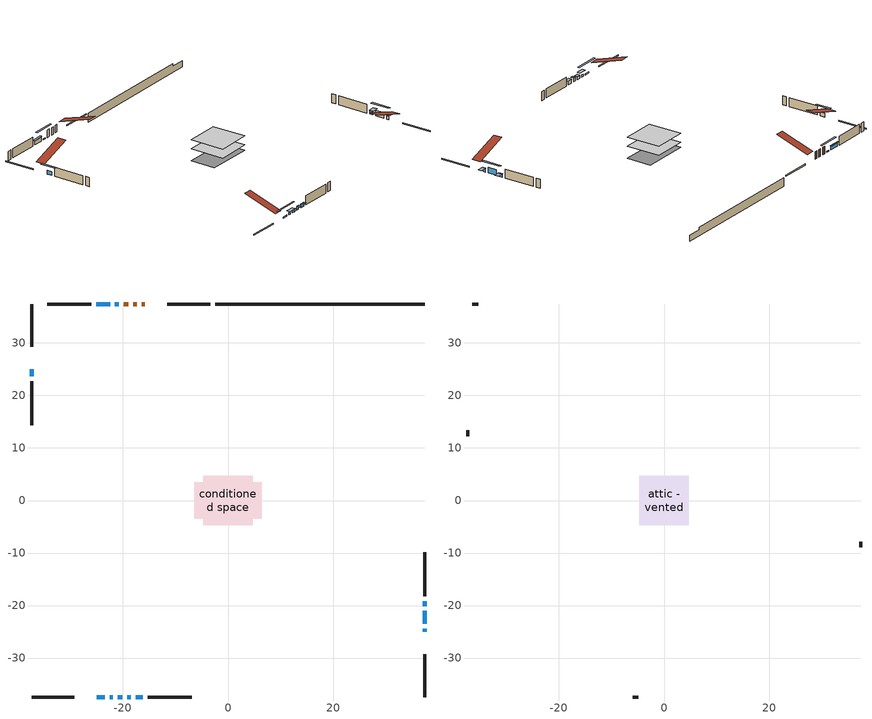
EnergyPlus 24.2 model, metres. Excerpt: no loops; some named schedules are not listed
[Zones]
conditioned space
 floor adiabatic (AdiabaticFloorConstruction): -4.73,-4.73 -4.73,4.73 4.73,4.73 4.73,-4.73 z0.36
 floor foundation (Slab1 construction): -6.44,-3.52 -6.44,3.52 6.44,3.52 6.44,-3.52 z-1.98
 wall outside (RimJoist1 construction): -3.36,37.41 -11.53,37.41 / -37.41,-37.41 -29.24,-37.41 / -37.41,37.41 -37.41,29.24 / 37.41,-37.41 37.41,-29.24 z0.36:0.66
 wall outside (AdiabaticWallConstruction 1): -15.81,37.41 -16.42,37.41 / -17.35,37.41 -18.06,37.41 / -18.98,37.41 -19.84,37.41 z0.36:2.39
 wall outside (AdiabaticWallConstruction): 37.41,-24.95 37.41,-24.39 z0.36:1.28; -37.41,24.95 -37.41,23.63 / -22.46,37.41 -25.1,37.41 / -19.17,-37.41 -18.48,-37.41 / -17.56,-37.41 -16.23,-37.41 z0.36:1.38; -20.77,37.41 -21.54,37.41 / -24.95,-37.41 -23.43,-37.41 z0.36:0.67; -22.5,-37.41 -21.94,-37.41 z0.36:0.92; 37.41,-23.47 37.41,-21.03 z0.36:1.88; 37.41,-20.1 37.41,-19.18 z0.36:1.18; -21.01,-37.41 -20.1,-37.41 z0.36:1.12
 wall outside (Wall1 construction): -26.03,37.41 -34.44,37.41 / -15.31,-37.41 -6.9,-37.41 / -37.41,22.7 -37.41,14.29 / 37.41,-18.26 37.41,-9.85 z0.36:2.8
 wall foundation (FoundationWall1 construction): -2.43,37.41,-1.98 -2.43,37.41,0.36 33.42,37.41,0.36 33.42,37.41,-0.25 37.41,37.41,-0.25 37.41,37.41,-1.98
 window (WindowConstruction 7): 37.41,-24.95 37.41,-24.4 z0.36:1.27
 window (WindowConstruction 6): -37.41,24.95 -37.41,23.63 z0.36:1.37
 window (WindowConstruction 9): -20.77,37.41 -21.53,37.41 z0.36:0.66
 window (WindowConstruction 10): -24.95,-37.41 -23.43,-37.41 z0.36:0.66
 window (WindowConstruction 8): -22.5,-37.41 -21.94,-37.41 z0.36:0.92
 window (WindowConstruction): 37.41,-23.47 37.41,-21.03 z0.36:1.88
 window (WindowConstruction 1): 37.41,-20.1 37.41,-19.18 z0.36:1.17
 window (WindowConstruction 2): -22.46,37.41 -25.1,37.41 z0.36:1.37
 window (WindowConstruction 3): -21.01,-37.41 -20.1,-37.41 z0.36:1.12
 window (WindowConstruction 4): -19.17,-37.41 -18.48,-37.41 z0.36:1.37
 window (WindowConstruction 5): -17.56,-37.41 -16.24,-37.41 z0.36:1.37
 door (Door): -15.81,37.41 -16.42,37.41 z0.36:2.39
 door (Door 1): -17.35,37.41 -18.06,37.41 z0.36:2.39
 door (Door 2): -18.98,37.41 -19.84,37.41 z0.36:2.39
 ceiling adiabatic (AdiabaticFloorConstruction): 4.73,-4.73 4.73,4.73 -4.73,4.73 -4.73,-4.73 z0.36
attic - vented
 floor to conditioned space (Floor1 construction Reversed): -4.73,-4.73 -4.73,4.73 4.73,4.73 4.73,-4.73 z2.8
 wall outside (Wall2 construction): -35.37,37.41 -36.48,37.41 / -5.97,-37.41 -4.86,-37.41 / -37.41,13.36 -37.41,12.26 / 37.41,-8.92 37.41,-7.81 z0.36:2.8
 roof outside (Roof1 construction): -14.88,37.41,2.8 -14.88,28.19,5.87 -12.46,28.19,5.87 -12.46,37.41,2.8; -25.88,-37.41,2.8 -25.88,-28.19,5.87 -28.31,-28.19,5.87 -28.31,-37.41,2.8; -37.41,25.88,2.8 -28.19,25.88,5.87 -28.19,28.31,5.87 -37.41,28.31,2.8; 37.41,-25.88,2.8 28.19,-25.88,5.87 28.19,-28.31,5.87 37.41,-28.31,2.8
shading: 37.41,-24.19 37.41,-25.15 39.24,-25.15 39.24,-24.19 z1.48; -37.41,22.11 -37.41,26.47 -38.02,26.47 -38.02,22.11 z2.9; -24.17,37.41 -18.13,37.41 -18.13,37.82 -24.17,37.82 z3.3; -20.79,-37.41 -27.59,-37.41 -27.59,-37.82 -20.79,-37.82 z3.3; -21.13,-37.41 -23.31,-37.41 -23.31,-38.22 -21.13,-38.22 z1.73; 37.41,-19.51 37.41,-24.99 38.02,-24.99 38.02,-19.51 z3.4; 37.41,-19.04 37.41,-20.25 39.24,-20.25 39.24,-19.04 z1.32; -25.3,37.41 -22.26,37.41 -22.26,37.82 -25.3,37.82 z1.58; -20.05,-37.41 -21.06,-37.41 -21.06,-38.22 -20.05,-38.22 z1.17; -18.44,-37.41 -19.22,-37.41 -19.22,-38.22 -18.44,-38.22 z1.42; -16.19,-37.41 -17.6,-37.41 -17.6,-38.22 -16.19,-38.22 z1.42
[Building]
Building 1: Terrain=Suburbs
[Site:Location]
Toronto City Centre_ON: Latitude {deg}=43.63; Longitude {deg}=-79.39; Time Zone {hr}=-5; Elevation {m}=77; Keep Site Location Information=Yes
[Site:GroundTemperature:Shallow]
5.01852, 3.26908, 3.12898, 3.95918, 7.29196, 10.6092, 13.4851, 15.3069, 15.4617, 13.9799, 11.1774, 7.9619
[Site:WaterMainsTemperature]
Calculation Method=Schedule; Temperature Schedule=mains temperature schedule
[Material] Roughness=Rough; Thermal Absorptance=0.9
Name | Thickness {m} | Conductivity {W/m-K} | Density {kg/m3} | Specific Heat {J/kg-K} | Solar Absorptance | Visible Absorptance
asphalt or fiberglass shingles | 0.00635 | 0.162714 | 1121.4 | 1465.45 | 0.4 | 0.4
ceiling loosefill ins | 0.0846667 | 0.0480833 | 16.02 | 1046.75 | 0.7 | 0.7
ceiling stud and cavity | 0.1397 | 0.108681 | 65.682 | 1177.47 | 0.7 | 0.7
concrete 4.0 in. | 0.1016 | 1.803125 | 2242.8 | 837.4 | 0.7 | 0.7
concrete 8.0 in. | 0.2032 | 1.803125 | 2242.8 | 837.4 | 0.7 | 0.7
door material | 0.04445 | 0.053851 | 512.64 | 1214.23 | 0.7 | 0.7
door material 1 | 0.04445 | 0.20624 | 512.64 | 1214.23 | 0.7 | 0.7
floor covering | 0.0127 | 0.0433444 | 54.468 | 1339.84 | 0.6 | 0.6
floor rigid ins; wall rigid ins | 0.512978 | 0.029427 | 32.04 | 1214.23 | 0.7 | 0.7
floor stud and cavity | 0.1397 | 1.75129 | 37.0049 | 1207.88 | 0.7 | 0.7
furniture material conditioned space 1 | 0.1524 | 0.115458 | 640.8 | 1214.23 | 0.6 | 0.6
gypsum board | 0.0127 | 0.160291 | 801 | 837.4 | 0.6 | 0.6
osb sheathing 0.5 in. | 0.0127 | 0.115458 | 512.64 | 1214.23 | 0.7 | 0.7
osb sheathing 0.75 in. | 0.01905 | 0.115458 | 512.64 | 1214.23 | 0.7 | 0.7
osb sheathing 2.0 in. | 0.0508 | 0.115458 | 512.64 | 1214.23 | 0.7 | 0.7
rim joist stud and cavity | 0.0508 | 0.859146 | 125.044 | 1163.47 | 0.6 | 0.6
wall stud and cavity | 0.1397 | 0.0916148 | 139.0536 | 1170.24 | 0.7 | 0.7
wall stud and cavity 1 | 0.0889 | 6.9971 | 50.32683 | 1063.81 | 0.6 | 0.6
wall stud and cavity 2 | 0.0889 | 0.380278 | 52.3479 | 1209.89 | 0.7 | 0.7
wall stud and cavity 3 | 0.0889 | 0.391764 | 83.0341 | 1211.67 | 0.7 | 0.7
wood siding | 0.0254 | 0.102417 | 544.68 | 1172.36 | 0.84 | 0.84
wood siding 1 | 0.00254 | 0.102417 | 544.68 | 1172.36 | 0.84 | 0.84
wood siding 2; wood siding 3; wood siding 4 | 0.0254 | 0.102417 | 544.68 | 1172.36 | 0.7 | 0.7
[WindowMaterial:SimpleGlazingSystem]
Name | U-Factor {W/m2-K} | Solar Heat Gain Coefficient
WindowMaterial | 2.9236 | 0.64
WindowMaterial 1 | 2.77143 | 0.49
WindowMaterial 2 | 2.98492 | 0.56
WindowMaterial 3 | 2.76973 | 0.49
WindowMaterial 4 | 3.02467 | 0.49
WindowMaterial 5 | 2.986628 | 0.6
WindowMaterial 6 | 5.1119 | 0.64
WindowMaterial 7 | 2.72374 | 0.31
[Construction]
AdiabaticFloorConstruction: floor stud and cavity, floor rigid ins, osb sheathing 0.75 in., floor covering
AdiabaticWallConstruction: wood siding 3, wall rigid ins, wall stud and cavity 2, gypsum board
AdiabaticWallConstruction 1: wood siding 4, wall rigid ins, wall stud and cavity 2, gypsum board
Door: door material
Door 1; Door 2: door material 1
Floor1 construction Reversed: gypsum board, ceiling stud and cavity, ceiling loosefill ins
FoundationWall1 construction: concrete 8.0 in.
furniture construction conditioned space 1: furniture material conditioned space 1
PartitionWallConstruction: gypsum board, wall stud and cavity 3, gypsum board
RimJoist1 construction: wood siding 2, osb sheathing 2.0 in., rim joist stud and cavity
Roof1 construction: asphalt or fiberglass shingles
Slab1 construction: concrete 4.0 in.
Wall1 construction: wood siding, osb sheathing 0.5 in., wall stud and cavity, gypsum board
Wall2 construction: wood siding 1, wall stud and cavity 1
WindowConstruction: WindowMaterial
WindowConstruction 1: WindowMaterial 1
WindowConstruction 10; WindowConstruction 9: WindowMaterial 7
WindowConstruction 2; WindowConstruction 5; WindowConstruction 6: WindowMaterial 2
WindowConstruction 3: WindowMaterial 3
WindowConstruction 4: WindowMaterial 4
WindowConstruction 7: WindowMaterial 5
WindowConstruction 8: WindowMaterial 6
[Zone] Multiplier=1; Part of Total Floor Area=Yes
Name | Volume {m3}
attic - vented | 44.6929
conditioned space | 453.2
[Space]
Name | Zone | Volume {m3}
attic - vented 1 | attic - vented | 44.6929
conditioned space 1 | conditioned space | 453.2
[ZoneInfiltration:EffectiveLeakageArea]
infil attic - vented 1: Zone or Space=attic - vented 1; Schedule=Always On Discrete; Effective Air Leakage Area {cm2}=3772.21; Stack Coefficient=0.000383256; Wind Coefficient=1.32271e-05
[ZoneMixing]
whole house fan mix: Zone or Space=attic - vented; Schedule=Always On Continuous; Design Flow Rate Calculation Method=Flow/Zone; Design Flow Rate {m3/s}=0; Source Zone or Space=conditioned space
[SurfaceProperty:ExposedFoundationPerimeter]
Slab1: Exposed Perimeter Calculation Method=TotalExposedPerimeter; Total Exposed Perimeter {m}=39.838
[InternalMass] Zone or ZoneList=conditioned space; Space or SpaceList=conditioned space 1
Name | Construction | Surface Area {m2}
furniture mass conditioned space 1 | furniture construction conditioned space 1 | 72.0841
partition wall mass | PartitionWallConstruction | 180.21
[Lights]
interior lighting: Zone or ZoneList or Space or SpaceList=conditioned space 1; Schedule=interior lighting schedule; Design Level Calculation Method=LightingLevel; Lighting Level {W}=343.2; Return Air Fraction=0; Fraction Radiant=0.6; Fraction Visible=0.2; Fraction Replaceable=1
[People]
occupants: Zone or ZoneList or Space or SpaceList=conditioned space 1; Number of People Schedule=occupants schedule; Number of People Calculation Method=People; Number of People=3; Fraction Radiant=0.314171; Sensible Heat Fraction=0.56303; Activity Level Schedule=occupants activity schedule; Carbon Dioxide Generation Rate {m3/s-W}=0; Enable ASHRAE 55 Comfort Warnings=No; Mean Radiant Temperature Calculation Type=EnclosureAveraged
[ElectricEquipment] Zone or ZoneList or Space or SpaceList=conditioned space 1; Design Level Calculation Method=EquipmentLevel
Name | Schedule | Design Level {W} | Fraction Latent | Fraction Radiant | Fraction Lost
clothes dryer | clothes dryer schedule | 140.772 | 0.015 | 0.081 | 0.85
clothes washer | clothes washer schedule | 32.1985 | 0.03 | 0.162 | 0.7
cooking range | cooking range schedule | 215.147 | 0.08 | 0.432 | 0.2
dishwasher | dishwasher schedule | 66.8632 | 0.3 | 0.18 | 0.4
fridge | fridge schedule | 72.9452 | 0 | 0.6 | 0
mech vent bath fan 0 | mech vent bath fan 0 schedule | 50.2 | 0 | 0 | 1
mech vent house fan | mech vent house fan schedule | 0 | 0 | 0 | 1
mech vent house fan cfis | mech vent house fan cfis schedule | 0 | 0 | 0 | 0
mech vent range fan 0 | mech vent range fan 0 schedule | 57 | 0 | 0 | 1
misc plug loads | misc plug loads schedule | 494.7 | 0.045 | 0.513 | 0.1
whole house fan | Always On Discrete | 0 | 0 | 0 | 1
[OtherEquipment] Zone or ZoneList or Space or SpaceList=conditioned space 1; Design Level Calculation Method=EquipmentLevel
Name | Fuel Type | Schedule | Design Level {W} | Fraction Latent | Fraction Radiant | Fraction Lost
clothes dryer 1 | Electricity | clothes dryer schedule | 0 | 0.015 | 0.081 | 0.85
cooking range 1 | Electricity | cooking range schedule | 0 | 0.08 | 0.432 | 0.2
general water use latent | None | general water use schedule | 62.594 | 1 | 0 | 0
general water use sensible | None | general water use schedule | -61.6891 | 0 | 0.6 | 0
mech vent house fan latent load | None | Always On Discrete | 0 | 1 | 0 | 0
mech vent house fan sensible load | None | Always On Discrete | 0 | 0 | 0 | 0
water heater energy adjustment1 | NaturalGas | Always On Discrete | 0.01 | 0 | 0 | 1
[ZoneInfiltration:DesignFlowRate] Zone or ZoneList or Space or SpaceList=conditioned space 1; Schedule=Always On Discrete; Design Flow Rate Calculation Method=Flow/Zone; Design Flow Rate {m3/s}=0
infil flow; natural vent flow; whole house fan flow
[ZoneControl:Thermostat]
conditioned space Thermostat: Zone or ZoneList=conditioned space; Control Type Schedule=conditioned space Thermostat Schedule; Control 1=conditioned space temperature setpoint; Temperature Difference Between Cutout And Setpoint {deltaC}=0
[ZoneHVAC:Baseboard:Convective:Electric]
electric baseboard: Availability Schedule=Always On Discrete; Heating Design Capacity {W}=14012.6; Efficiency=1
[AirLoopHVAC:UnitarySystem]
unit heater unitary system: Control Type=Load; Controlling Zone or Thermostat Location=conditioned space; Dehumidification Control Type=None; Availability Schedule=Always On Discrete; Supply Fan=unit heater supply fan; Fan Placement=BlowThrough; Supply Air Fan Operating Mode Schedule=unit heater auto fan schedule; Heating Coil=unit heater htg coil; DX Heating Coil Sizing Ratio=1; Use DOAS DX Cooling Coil=No; Minimum Supply Air Temperature {C}=2; Latent Load Control=SensibleOnlyLoadControl; Cooling Supply Air Flow Rate Method=None; Heating Supply Air Flow Rate Method=SupplyAirFlowRate; Heating Supply Air Flow Rate {m3/s}=0.00141584; No Load Supply Air Flow Rate Method=SupplyAirFlowRate; No Load Supply Air Flow Rate {m3/s}=0; No Load Supply Air Flow Rate Control Set To Low Speed=Yes; Maximum Supply Air Temperature {C}=48.8889; Maximum Outdoor Dry-Bulb Temperature for Supplemental Heater Operation {C}=21; Ancillary On-Cycle Electric Power {W}=0; Ancillary Off-Cycle Electric Power {W}=0
[Fan:SystemModel]
unit heater supply fan: Availability Schedule=Always On Discrete; Design Maximum Air Flow Rate {m3/s}=0.00141584; Speed Control Method=Discrete; Electric Power Minimum Flow Rate Fraction=0.2; Design Pressure Rise {Pa}=500; Motor Efficiency=1; Motor In Air Stream Fraction=1; Design Electric Power Consumption {W}=Autosize; Design Power Sizing Method=PowerPerFlow; Electric Power Per Unit Flow Rate {W/(m3/s)}=1e-06; Electric Power Per Unit Flow Rate Per Unit Pressure {W/((m3/s)-Pa)}=1.66667; Fan Total Efficiency=0.7; Motor Loss Radiative Fraction=0; Number of Speeds=1; Speed Flow Fraction 1=1; Speed Electric Power Fraction 1=1
[Coil:Heating:Fuel]
unit heater htg coil: Availability Schedule=Always On Discrete; Fuel Type=NaturalGas; Burner Efficiency=0.3; Nominal Capacity {W}=0.293071; On Cycle Parasitic Electric Load {W}=0; Off Cycle Parasitic Fuel Load {W}=0
[Zone equipment]
conditioned space: electric baseboard, unit heater unitary system
[Foundation:Kiva]
Foundation Kiva 1: Initial Indoor Air Temperature {C}=18; Wall Height Above Grade {m}=0.359999; Wall Depth Below Slab {m}=0.2032
[Foundation:Kiva:Settings]
Soil Conductivity {W/m-K}=0.849921; Soil Density {kg/m3}=1842.3; Soil Specific Heat {J/kg-K}=418.7; Ground Solar Absorptivity=0.9; Ground Thermal Absorptivity=0.9; Ground Surface Roughness {m}=0.03; Far-Field Width {m}=40; Deep-Ground Boundary Condition=ZeroFlux; Deep-Ground Depth {m}=40; Minimum Cell Dimension {m}=0.2; Maximum Cell Growth Coefficient=3; Simulation Timestep=Timestep
[Exterior:Lights]
exterior lighting: Schedule=exterior lighting schedule; Design Level {W}=75.6
[EnergyManagementSystem:GlobalVariable]
infil_program_Qfan
infil_program_Qinf
natural_vent_program_Qnv
natural_vent_program_Qwhf
[EnergyManagementSystem:Sensor]
Name | Output:Variable or Output:Meter Index Key | Output:Variable or Output:Meter
airflow_gain | infil flow | Infiltration Sensible Heat Gain Energy
airflow_gain_1 | natural vent flow | Infiltration Sensible Heat Gain Energy
airflow_gain_2 | whole house fan flow | Infiltration Sensible Heat Gain Energy
airflow_loss | infil flow | Infiltration Sensible Heat Loss Energy
airflow_loss_1 | natural vent flow | Infiltration Sensible Heat Loss Energy
airflow_loss_2 | whole house fan flow | Infiltration Sensible Heat Loss Energy
clg_load_cond |  | Cooling:EnergyTransfer:Zone:CONDITIONED SPACE
clg_sp_s; clg_sp_s_1 | cooling setpoint | Schedule Value
clothes_dryer_exhaust_0_sch_s | clothes dryer exhaust 0 schedule | Schedule Value
conditioned_space_clg_unmet_s | conditioned space | Zone Cooling Setpoint Not Met Time
conditioned_space_htg_unmet_s | conditioned space | Zone Heating Setpoint Not Met Time
cool_season | cooling season schedule | Schedule Value
fridge_tin_s | conditioned space | Zone Mean Air Temperature
htg_load_cond |  | Heating:EnergyTransfer:Zone:CONDITIONED SPACE
htg_sp_s; htg_sp_s_1 | heating setpoint | Schedule Value
ig_ee_conv | clothes dryer | Electric Equipment Convective Heating Energy
ig_ee_conv_2 | cooking range | Electric Equipment Convective Heating Energy
ig_ee_conv_4 | fridge | Electric Equipment Convective Heating Energy
ig_ee_conv_5 | misc plug loads | Electric Equipment Convective Heating Energy
ig_ee_conv_6 | whole house fan | Electric Equipment Convective Heating Energy
ig_ee_rad | clothes dryer | Electric Equipment Radiant Heating Energy
ig_ee_rad_2 | cooking range | Electric Equipment Radiant Heating Energy
ig_ee_rad_4 | fridge | Electric Equipment Radiant Heating Energy
ig_ee_rad_5 | misc plug loads | Electric Equipment Radiant Heating Energy
ig_ee_rad_6 | whole house fan | Electric Equipment Radiant Heating Energy
ig_lgt_conv | interior lighting | Lights Convective Heating Energy
ig_lgt_rad | interior lighting | Lights Radiant Heating Energy
ig_lgt_vis | interior lighting | Lights Visible Radiation Heating Energy
ig_oe_conv | clothes dryer 1 | Other Equipment Convective Heating Energy
ig_oe_conv_1 | cooking range 1 | Other Equipment Convective Heating Energy
ig_oe_conv_2 | general water use latent | Other Equipment Convective Heating Energy
ig_oe_conv_3 | general water use sensible | Other Equipment Convective Heating Energy
ig_oe_conv_4 | water heater energy adjustment1 | Other Equipment Convective Heating Energy
ig_oe_rad | clothes dryer 1 | Other Equipment Radiant Heating Energy
ig_oe_rad_1 | cooking range 1 | Other Equipment Radiant Heating Energy
ig_oe_rad_2 | general water use latent | Other Equipment Radiant Heating Energy
ig_oe_rad_3 | general water use sensible | Other Equipment Radiant Heating Energy
ig_oe_rad_4 | water heater energy adjustment1 | Other Equipment Radiant Heating Energy
ig_ppl_conv | occupants | People Convective Heating Energy
ig_ppl_rad | occupants | People Radiant Heating Energy
im_conv | furniture mass conditioned space 1 | Surface Inside Face Convection Heat Gain Energy
im_conv_1 | partition wall mass | Surface Inside Face Convection Heat Gain Energy
im_ig | furniture mass conditioned space 1 | Surface Inside Face Internal Gains Radiation Heat Gain Energy
im_ig_1 | partition wall mass | Surface Inside Face Internal Gains Radiation Heat Gain Energy
im_lgt | furniture mass conditioned space 1 | Surface Inside Face Lights Radiation Heat Gain Energy
im_lgt_1 | partition wall mass | Surface Inside Face Lights Radiation Heat Gain Energy
im_sol | furniture mass conditioned space 1 | Surface Inside Face Solar Radiation Heat Gain Energy
im_sol_1 | partition wall mass | Surface Inside Face Solar Radiation Heat Gain Energy
im_surf | furniture mass conditioned space 1 | Surface Inside Face Net Surface Thermal Radiation Heat Gain Energy
im_surf_1 | partition wall mass | Surface Inside Face Net Surface Thermal Radiation Heat Gain Energy
mech_vent_bath_fan_0_sch_s | mech vent bath fan 0 schedule | Schedule Value
mech_vent_range_fan_0_sch_s | mech vent range fan 0 schedule | Schedule Value
mv_conv | mech vent bath fan 0 | Electric Equipment Convective Heating Energy
mv_conv_1 | mech vent house fan | Electric Equipment Convective Heating Energy
mv_conv_2 | mech vent house fan cfis | Electric Equipment Convective Heating Energy
mv_conv_3 | mech vent range fan 0 | Electric Equipment Convective Heating Energy
mv_conv_4 | mech vent house fan latent load | Other Equipment Convective Heating Energy
mv_conv_5 | mech vent house fan sensible load | Other Equipment Convective Heating Energy
mv_rad | mech vent bath fan 0 | Electric Equipment Radiant Heating Energy
mv_rad_1 | mech vent house fan | Electric Equipment Radiant Heating Energy
mv_rad_2 | mech vent house fan cfis | Electric Equipment Radiant Heating Energy
mv_rad_3 | mech vent range fan 0 | Electric Equipment Radiant Heating Energy
mv_rad_4 | mech vent house fan latent load | Other Equipment Radiant Heating Energy
mv_rad_5 | mech vent house fan sensible load | Other Equipment Radiant Heating Energy
natural_vent_s | natural vent schedule | Schedule Value
out_pb_s |  | Site Outdoor Air Barometric Pressure
out_wt_s |  | Site Outdoor Air Humidity Ratio
site_vw_s |  | Site Wind Speed
ss_back_out | Window1 | Surface Window Shortwave from Zone Back Out Window Heat Transfer Rate
ss_back_out_1 | Window10 | Surface Window Shortwave from Zone Back Out Window Heat Transfer Rate
ss_back_out_10 | Window9 | Surface Window Shortwave from Zone Back Out Window Heat Transfer Rate
ss_back_out_2 | Window11 | Surface Window Shortwave from Zone Back Out Window Heat Transfer Rate
ss_back_out_3 | Window12 | Surface Window Shortwave from Zone Back Out Window Heat Transfer Rate
ss_back_out_4 | Window2 | Surface Window Shortwave from Zone Back Out Window Heat Transfer Rate
ss_back_out_5 | Window3 | Surface Window Shortwave from Zone Back Out Window Heat Transfer Rate
ss_back_out_6 | Window4 | Surface Window Shortwave from Zone Back Out Window Heat Transfer Rate
ss_back_out_7 | Window5 | Surface Window Shortwave from Zone Back Out Window Heat Transfer Rate
ss_back_out_8 | Window7 | Surface Window Shortwave from Zone Back Out Window Heat Transfer Rate
ss_back_out_9 | Window8 | Surface Window Shortwave from Zone Back Out Window Heat Transfer Rate
ss_conv | Door1 | Surface Inside Face Convection Heat Gain Energy
ss_conv_1 | Door2 | Surface Inside Face Convection Heat Gain Energy
ss_conv_10 | Window5 | Surface Inside Face Convection Heat Gain Energy
ss_conv_11 | Window7 | Surface Inside Face Convection Heat Gain Energy
ss_conv_12 | Window8 | Surface Inside Face Convection Heat Gain Energy
ss_conv_13 | Window9 | Surface Inside Face Convection Heat Gain Energy
ss_conv_2 | Door3 | Surface Inside Face Convection Heat Gain Energy
ss_conv_3 | Window1 | Surface Inside Face Convection Heat Gain Energy
ss_conv_4 | Window10 | Surface Inside Face Convection Heat Gain Energy
ss_conv_5 | Window11 | Surface Inside Face Convection Heat Gain Energy
ss_conv_6 | Window12 | Surface Inside Face Convection Heat Gain Energy
ss_conv_7 | Window2 | Surface Inside Face Convection Heat Gain Energy
ss_conv_8 | Window3 | Surface Inside Face Convection Heat Gain Energy
ss_conv_9 | Window4 | Surface Inside Face Convection Heat Gain Energy
ss_ig | Door1 | Surface Inside Face Internal Gains Radiation Heat Gain Energy
ss_ig_1 | Door2 | Surface Inside Face Internal Gains Radiation Heat Gain Energy
ss_ig_10 | Window5 | Surface Inside Face Internal Gains Radiation Heat Gain Energy
ss_ig_11 | Window7 | Surface Inside Face Internal Gains Radiation Heat Gain Energy
ss_ig_12 | Window8 | Surface Inside Face Internal Gains Radiation Heat Gain Energy
ss_ig_13 | Window9 | Surface Inside Face Internal Gains Radiation Heat Gain Energy
ss_ig_2 | Door3 | Surface Inside Face Internal Gains Radiation Heat Gain Energy
ss_ig_3 | Window1 | Surface Inside Face Internal Gains Radiation Heat Gain Energy
ss_ig_4 | Window10 | Surface Inside Face Internal Gains Radiation Heat Gain Energy
ss_ig_5 | Window11 | Surface Inside Face Internal Gains Radiation Heat Gain Energy
ss_ig_6 | Window12 | Surface Inside Face Internal Gains Radiation Heat Gain Energy
ss_ig_7 | Window2 | Surface Inside Face Internal Gains Radiation Heat Gain Energy
ss_ig_8 | Window3 | Surface Inside Face Internal Gains Radiation Heat Gain Energy
ss_ig_9 | Window4 | Surface Inside Face Internal Gains Radiation Heat Gain Energy
ss_lgt | Door1 | Surface Inside Face Lights Radiation Heat Gain Energy
ss_lgt_1 | Door2 | Surface Inside Face Lights Radiation Heat Gain Energy
ss_lgt_2 | Door3 | Surface Inside Face Lights Radiation Heat Gain Energy
ss_sol | Door1 | Surface Inside Face Solar Radiation Heat Gain Energy
ss_sol_1 | Door2 | Surface Inside Face Solar Radiation Heat Gain Energy
ss_sol_2 | Door3 | Surface Inside Face Solar Radiation Heat Gain Energy
ss_surf | Door1 | Surface Inside Face Net Surface Thermal Radiation Heat Gain Energy
ss_surf_1 | Door2 | Surface Inside Face Net Surface Thermal Radiation Heat Gain Energy
ss_surf_10 | Window5 | Surface Inside Face Net Surface Thermal Radiation Heat Gain Energy
ss_surf_11 | Window7 | Surface Inside Face Net Surface Thermal Radiation Heat Gain Energy
ss_surf_12 | Window8 | Surface Inside Face Net Surface Thermal Radiation Heat Gain Energy
ss_surf_13 | Window9 | Surface Inside Face Net Surface Thermal Radiation Heat Gain Energy
ss_surf_2 | Door3 | Surface Inside Face Net Surface Thermal Radiation Heat Gain Energy
ss_surf_3 | Window1 | Surface Inside Face Net Surface Thermal Radiation Heat Gain Energy
ss_surf_4 | Window10 | Surface Inside Face Net Surface Thermal Radiation Heat Gain Energy
ss_surf_5 | Window11 | Surface Inside Face Net Surface Thermal Radiation Heat Gain Energy
ss_surf_6 | Window12 | Surface Inside Face Net Surface Thermal Radiation Heat Gain Energy
ss_surf_7 | Window2 | Surface Inside Face Net Surface Thermal Radiation Heat Gain Energy
ss_surf_8 | Window3 | Surface Inside Face Net Surface Thermal Radiation Heat Gain Energy
ss_surf_9 | Window4 | Surface Inside Face Net Surface Thermal Radiation Heat Gain Energy
ss_trans_in | Window1 | Surface Window Transmitted Solar Radiation Rate
ss_trans_in_1 | Window10 | Surface Window Transmitted Solar Radiation Rate
